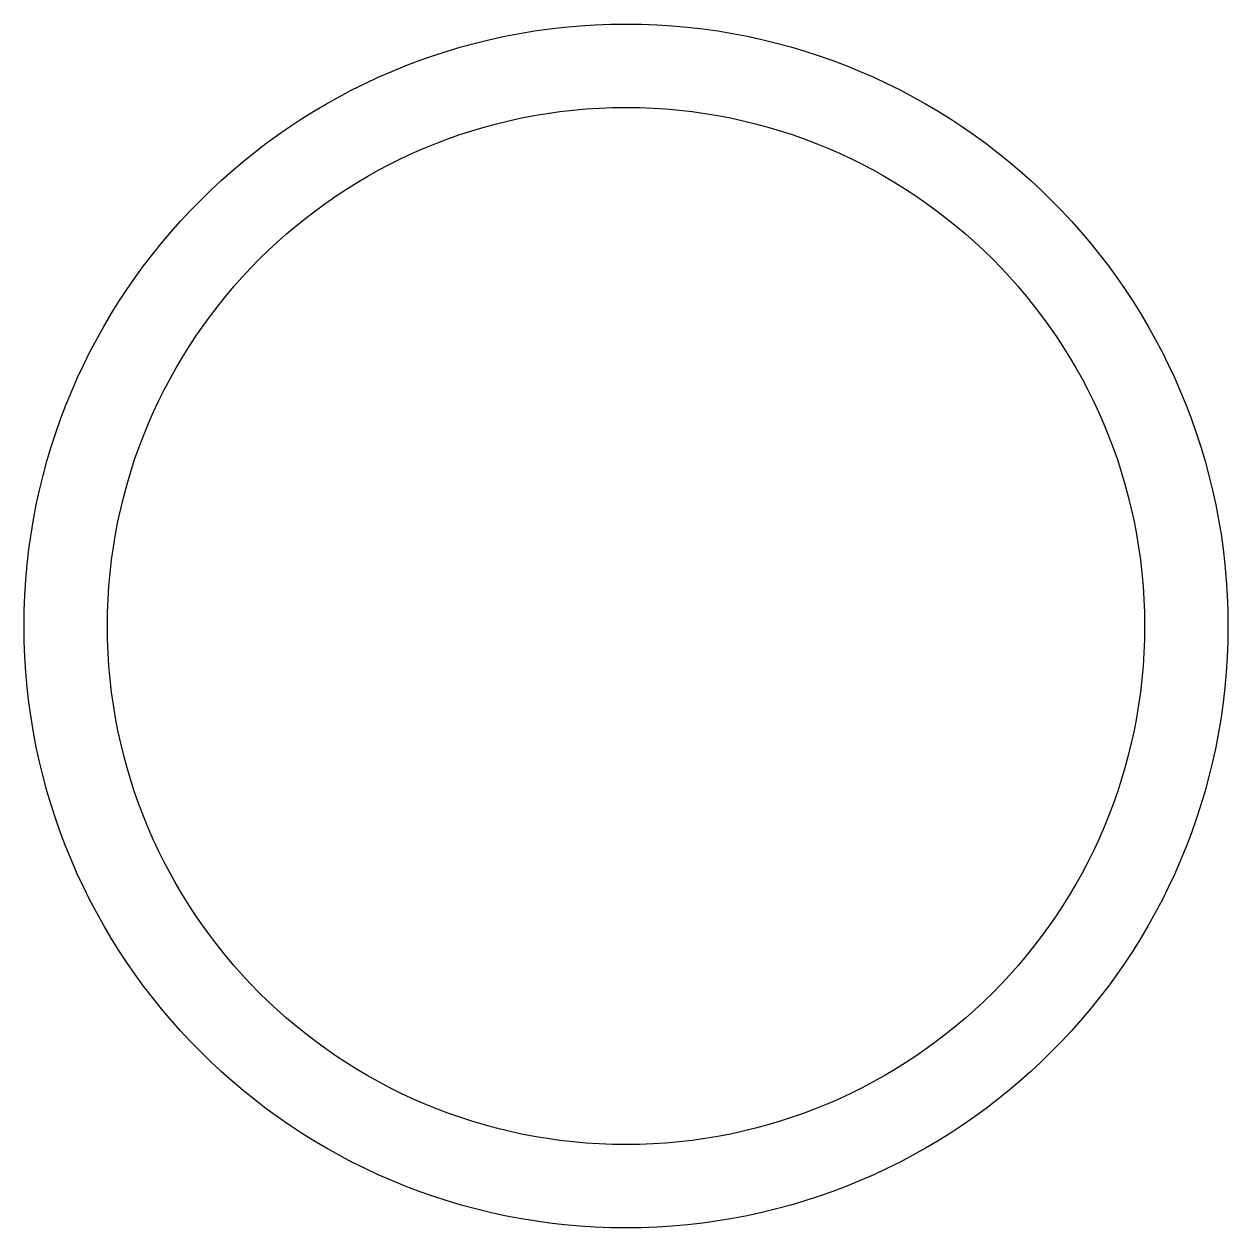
# Model space of a CAD drawing. Header units: inches. Extents: x -1.61 to 0.66, y -0.83 to 1.44.
import ezdxf

# ---------------------------------------------------------------- set-up
doc = ezdxf.new("R2010")
doc.units = ezdxf.units.IN
doc.layers.get('0').update_dxf_attribs({"linetype": 'CONTINUOUS'})

msp = doc.modelspace()

# ---------------------------------------------------------------- linework, layer by layer
for radius in [1.1375, 1.1375, 0.98]:
    msp.add_circle((-0.4737, 0.306), radius)

doc.saveas('drawing.dxf')
